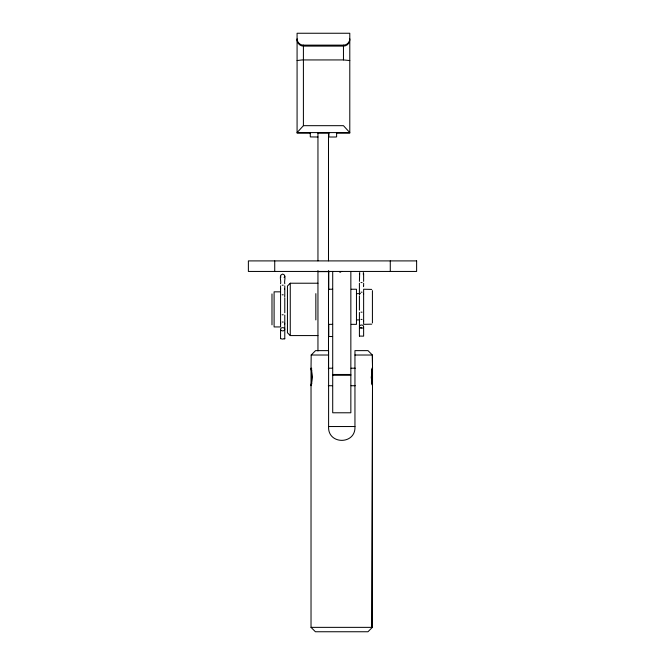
<?xml version="1.0" encoding="UTF-8"?>
<svg xmlns="http://www.w3.org/2000/svg" width="665" height="665" viewBox="0 0 665 665"><rect width="100%" height="100%" fill="white"/><g stroke="black" fill="none" stroke-linecap="round" stroke-linejoin="round"><path stroke-width="1" d="M371.627 627.361L372.5 385.675L372.342 627.361L367.978 631.75L315.418 631.75L311.029 627.361L311.037 385.75L312.309 376.98L311.029 368.211L311.195 355.019L315.567 350.63L328.601 350.63L328.601 426.531C327.513 444.91 355.983 444.993 354.952 426.531L354.952 350.63L367.994 350.63L372.358 355.019L372.525 368.194L371.245 377.437L372.525 385.758L372.076 384.029M349.79 39.809C349.823 43.183 346.839 46.143 343.464 46.101L303.406 46.101C300.031 46.143 297.039 43.183 297.08 39.809M280.563 283.772C281.511 281.129 278.411 274.853 282.675 274.071C286.931 274.853 283.83 281.129 284.778 283.772M284.778 276.183L284.163 277.671M359.416 281.37L359.699 272.509M363.356 272.509L363.356 274.62M359.491 293.614L359.491 294.662M280.638 288.394L280.638 289.292M284.711 289.292L284.711 288.394M363.564 286.673L363.564 285.775M280.638 323.19L280.638 324.038M284.711 324.038L284.711 323.19M359.416 326.648L359.491 320.572M363.564 321.419L363.564 320.572M311.611 383.422L311.037 385.725M372.051 370.023L372.525 368.194L372.358 355.019L354.952 355.019M284.778 329.923L284.778 338.768L282.126 339.092L280.846 338.601M363.63 327.305L363.63 336.149L359.491 336.066M303.406 125.677L297.08 132.593L349.79 132.593L343.464 125.677L303.406 125.677L303.406 45.137A6.326 6.293 0 0 1 297.08 38.844M317.953 283.224L290.264 283.224L287.446 286.025L287.446 332.774L290.264 335.576L317.953 335.576M311.735 368.202L311.029 368.909L311.029 385.027M297.08 60.548L301.993 59.941L343.464 59.933L349.79 60.548M371.718 324.163L363.63 324.345L363.63 289.233L371.718 289.408M282.126 294.803L283.215 294.803M360.979 292.184L362.076 292.184M282.126 322.035L283.215 322.035M360.979 319.416L362.076 319.416M283.215 314.794L282.126 314.794M362.076 312.176L360.979 312.176M362.076 282.583L360.979 282.583M283.215 285.202L282.126 285.202M303.406 45.137L343.464 45.137A6.326 6.293 0 0 0 349.79 38.844M310.256 133.141L297.08 133.141L297.08 33.25L349.79 33.25L349.79 133.141L336.615 133.141M317.953 133.141L328.917 133.141M317.953 137.015L310.306 136.915L310.256 132.726M317.953 271.644L328.493 271.644M328.493 289.233L332.641 289.233M351.286 289.233L356.465 289.233L356.465 324.345L351.286 324.345M356.465 293.639L360.563 293.639M356.465 319.923L359.541 319.923M328.493 324.345L332.641 324.345M332.608 336.532L328.776 336.532L328.776 324.811M311.195 355.019L328.601 355.019M328.31 368.202L332.45 368.202M351.103 368.202L355.243 368.202M332.708 374.47L350.846 374.47M332.708 375.276L350.846 375.276M328.31 385.725L332.45 385.725M351.103 385.725L355.243 385.725M328.601 426.531L354.952 426.531M311.029 627.361L372.342 627.361M360.979 327.621L361.527 327.637M284.163 338.535L284.778 338.768M371.818 368.202L372.525 368.909L372.525 385.027M280.846 277.238L280.563 276.183M311.029 368.211L311.594 370.455M359.416 320.996L359.491 321.419M363.564 293.614L363.63 294.138M284.711 296.233L284.778 296.756M359.416 273.564L359.491 274.113M390.272 260.904L390.272 271.445M372.417 290.63L372.417 322.941M371.818 369.599L371.818 383.888M363.63 273.564L363.63 281.37M363.63 283.24L363.63 285.626M359.416 283.24L359.416 293.057M359.416 295.867L359.416 310.164M359.416 312.459L359.416 319.474M359.416 327.305L359.416 336.149M350.846 271.661L350.846 412.782L332.708 412.782L332.708 271.661M343.464 45.137L343.464 59.933M336.615 132.726L336.615 136.874L335.567 137.007L328.917 137.015L328.917 132.9M328.776 289.649L328.776 274.263A13.35 13.35 0 0 1 329.109 271.287M328.493 132.418L328.493 260.863M328.493 270.589L328.493 368.826M317.953 132.792L317.953 260.863M317.953 270.589L317.953 350.962M315.842 293.639L315.842 319.923M311.735 369.865L311.735 383.888M290.264 283.224L290.264 335.576M284.778 285.867L284.778 288.253M284.778 289.408L284.778 295.676M284.778 297.787L284.778 312.783M284.778 315.085L284.778 322.899M284.778 323.614L284.778 329.266M280.563 285.867L280.563 288.253M280.563 289.408L280.563 291.619M280.563 329.923L280.563 338.768M274.728 260.904L274.728 271.445M271.985 293.938L271.985 324.836M339.931 272.509A2.81 2.81 0 0 1 342.126 271.445M416.623 260.904L248.378 260.904L248.378 271.445L416.623 271.445L416.623 260.904M280.563 291.835L274.096 291.835L274.096 326.939L280.563 326.939L280.563 291.835M360.031 327.803A2.111 1.638 0 0 0 363.564 327.072A2.111 1.638 0 0 0 360.979 325.06A2.111 1.638 0 0 0 360.031 327.803M281.179 330.422A2.111 1.638 0 0 0 284.711 329.69A2.111 1.638 0 0 0 282.126 327.679A2.111 1.638 0 0 0 281.179 330.422"/></g></svg>
